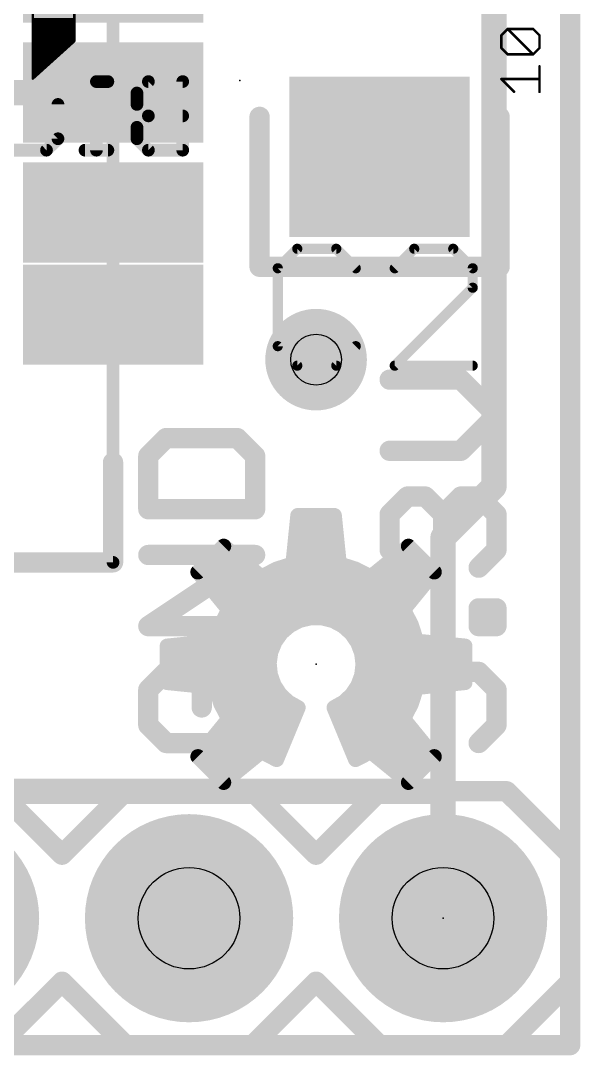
# Model space of a CAD drawing. Extents: x -28 to 79, y -23 to 28.
# Drawn here: x 19.91 to 25.5, y -0.1 to 10.25 of the extents above; entities that cross this region are included whole.
import ezdxf

# ---------------------------------------------------------------- set-up
doc = ezdxf.new("R2010")
doc.units = 0
for name, color, linetype in [('1', 12, 'CONTINUOUS'), ('16', 132, 'CONTINUOUS'), ('17', 110, 'CONTINUOUS'), ('18', 110, 'CONTINUOUS'), ('20', 53, 'CONTINUOUS'), ('21', 53, 'CONTINUOUS'), ('22', 53, 'CONTINUOUS'), ('23', 53, 'CONTINUOUS'), ('24', 53, 'CONTINUOUS'), ('25', 253, 'CONTINUOUS'), ('27', 253, 'CONTINUOUS'), ('29', 253, 'CONTINUOUS'), ('30', 253, 'CONTINUOUS'), ('31', 253, 'CONTINUOUS'), ('44', 253, 'CONTINUOUS'), ('51', 53, 'CONTINUOUS')]:
    doc.layers.add(name, color=color, linetype=linetype)

# ---------------------------------------------------------------- blocks, each defined once
blk = doc.blocks.new('RECT')
blk.add_solid([(-0.5, -0.5), (0.5, -0.5), (-0.5, 0.5), (0.5, 0.5)])
blk = doc.blocks.new('ROUNDP')
at = {"const_width": 0.5}
blk.add_lwpolyline([(0, -0.25, 1), (0, 0.25, 1), (0, -0.25)], format="xyb", dxfattribs=at)
blk = doc.blocks.new('ROUNDV')
at = {"const_width": 0.5}
blk.add_lwpolyline([(0, -0.25, 1), (0, 0.25, 1), (0, -0.25)], format="xyb", dxfattribs=at)

msp = doc.modelspace()

# ---------------------------------------------------------------- linework, layer by layer
at = {"layer": '1'}
for points, const_width in [([(25.4, 0), (25.4, 22.86)], 0.2032), ([(24.638, 5.588), (24.638, 10.795)], 0.254), ([(20.83, 9.53), (8.89, 9.525)], 0.254), ([(24.13, 5.08), (24.638, 5.588)], 0.254), ([(24.13, 2.54), (24.13, 5.08)], 0.254), ([(17.78, 2.54), (24.13, 2.54)], 0.254), ([(24.13, 2.54), (24.13, 1.27)], 0.254), ([(0, 0), (25.4, 0)], 0.2032)]:
    msp.add_lwpolyline(points, dxfattribs=dict(at, const_width=const_width))
for points, const_width in [([(20.83, 9.4665, 1), (20.83, 9.5935)], 0.127), ([(24.6829, 5.5431, 1), (24.5931, 5.6329)], 0.127), ([(24.5745, 5.588, 1), (24.7015, 5.588)], 0.127), ([(24.1935, 5.08, 1), (24.0665, 5.08)], 0.127), ([(24.0851, 5.1249, 1), (24.1749, 5.0351)], 0.127), ([(24.1935, 2.54, 1), (24.0665, 2.54)], 0.127), ([(24.0665, 2.54, 1), (24.1935, 2.54)], 0.127), ([(24.13, 2.4765, 1), (24.13, 2.6035)], 0.127), ([(24.0665, 1.27, 1), (24.1935, 1.27)], 0.127), ([(25.3492, 0, 1), (25.4508, 0)], 0.1016), ([(25.4, -0.0508, 1), (25.4, 0.0508)], 0.1016)]:
    msp.add_lwpolyline(points, format="xyb", dxfattribs=dict(at, const_width=const_width))
at = {"layer": '16', "const_width": 0.2032}
for points in [[(25.4, 0), (25.4, 22.86)], [(0, 0), (25.4, 0)]]:
    msp.add_lwpolyline(points, dxfattribs=at)
at = {"layer": '16', "const_width": 0.1016}
for points in [[(25.3492, 0, 1), (25.4508, 0)], [(25.4, -0.0508, 1), (25.4, 0.0508)]]:
    msp.add_lwpolyline(points, format="xyb", dxfattribs=at)
at = {"layer": '20', "const_width": 0.2032}
for points in [[(25.4, 0), (25.4, 22.86)], [(0, 0), (25.4, 0)]]:
    msp.add_lwpolyline(points, dxfattribs=at)
at = {"layer": '20', "const_width": 0.1016}
for points in [[(25.3492, 0, 1), (25.4508, 0)], [(25.4, -0.0508, 1), (25.4, 0.0508)]]:
    msp.add_lwpolyline(points, format="xyb", dxfattribs=at)
at = {"layer": '21', "const_width": 0.2032}
for points in [[(22.295, 7.787), (22.295, 9.287)], [(24.695, 9.287), (24.695, 7.787)], [(24.695, 7.787), (22.295, 7.787)], [(24.3075, 6.6579), (23.5957, 6.6579)], [(24.6634, 6.302), (24.3075, 6.6579)], [(24.3075, 5.9461), (24.6634, 6.302)], [(21.3606, 6.0732), (21.1827, 5.8952)], [(22.0724, 6.0732), (21.3606, 6.0732)], [(22.2504, 5.8952), (22.0724, 6.0732)], [(23.5957, 5.9461), (24.3075, 5.9461)], [(20.83, 4.83), (20.83, 5.83)], [(21.1827, 5.8952), (21.1827, 5.3614)], [(22.2504, 5.3614), (22.2504, 5.8952)], [(23.5957, 5.3106), (23.7736, 5.4885)], [(23.7736, 5.4885), (23.9516, 5.4885)], [(23.9516, 5.4885), (24.1295, 5.3106)], [(24.1295, 5.3106), (24.3075, 5.4885)], [(24.3075, 5.4885), (24.4855, 5.4885)], [(24.4855, 5.4885), (24.6634, 5.3106)], [(21.1827, 5.3614), (22.2504, 5.3614)], [(23.5957, 4.9546), (23.5957, 5.3106)], [(24.1295, 5.3106), (24.1295, 5.1326)], [(24.6634, 5.3106), (24.6634, 4.9546)], [(21.1827, 4.192), (22.2504, 4.9038)], [(22.2504, 4.9038), (21.1827, 4.9038)], [(23.7736, 4.7767), (23.5957, 4.9546)], [(24.6634, 4.9546), (24.4855, 4.7767)], [(20.83, 4.83), (19.83, 4.83)], [(24.4855, 4.192), (24.4855, 4.3699)], [(24.4855, 4.3699), (24.6634, 4.3699)], [(24.6634, 4.3699), (24.6634, 4.192)], [(22.2504, 4.192), (21.1827, 4.192)], [(24.6634, 4.192), (24.4855, 4.192)], [(21.3606, 3.7344), (21.1827, 3.5565)], [(22.0724, 3.7344), (21.7165, 3.7344)], [(21.7165, 3.7344), (21.7165, 3.3785)], [(22.2504, 3.5565), (22.0724, 3.7344)], [(23.5957, 3.5565), (23.7736, 3.7344)], [(23.7736, 3.7344), (23.9516, 3.7344)], [(23.9516, 3.7344), (24.1295, 3.5565)], [(24.1295, 3.5565), (24.3075, 3.7344)], [(24.3075, 3.7344), (24.4855, 3.7344)], [(24.4855, 3.7344), (24.6634, 3.5565)], [(21.1827, 3.5565), (21.1827, 3.2006)], [(22.2504, 3.2006), (22.2504, 3.5565)], [(23.5957, 3.2006), (23.5957, 3.5565)], [(24.1295, 3.5565), (24.1295, 3.3785)], [(24.6634, 3.5565), (24.6634, 3.2006)], [(21.1827, 3.2006), (21.3606, 3.0226)], [(22.0724, 3.0226), (22.2504, 3.2006)], [(23.7736, 3.0226), (23.5957, 3.2006)], [(24.6634, 3.2006), (24.4855, 3.0226)], [(21.3606, 3.0226), (22.0724, 3.0226)], [(19.685, 2.54), (20.32, 1.905)], [(20.32, 1.905), (20.955, 2.54)], [(20.955, 2.54), (22.225, 2.54)], [(22.225, 2.54), (22.86, 1.905)], [(22.86, 1.905), (23.495, 2.54)], [(23.495, 2.54), (24.765, 2.54)], [(25.4, 1.905), (24.765, 2.54)], [(25.4, 0.635), (25.4, 1.905)], [(20.32, 0.635), (19.685, 0)], [(20.955, 0), (20.32, 0.635)], [(22.86, 0.635), (22.225, 0)], [(23.495, 0), (22.86, 0.635)], [(24.765, 0), (25.4, 0.635)], [(22.225, 0), (20.955, 0)], [(24.765, 0), (23.495, 0)]]:
    msp.add_lwpolyline(points, dxfattribs=at)
at = {"layer": '21', "const_width": 0.1016}
for points in [[(22.3458, 9.287, 1), (22.2442, 9.287)], [(24.7458, 9.287, 1), (24.6442, 9.287)], [(22.295, 7.8378, 1), (22.295, 7.7362)], [(24.695, 7.7362, 1), (24.695, 7.8378)], [(22.2442, 7.787, 1), (22.3458, 7.787)], [(24.6442, 7.787, 1), (24.7458, 7.787)], [(23.5957, 6.7087, 1), (23.5957, 6.6071)], [(24.3434, 6.6938, 1), (24.2716, 6.622)], [(24.3075, 6.6071, 1), (24.3075, 6.7087)], [(24.6993, 6.2661, 1), (24.6275, 6.3379)], [(24.6275, 6.2661, 1), (24.6993, 6.3379)], [(21.3606, 6.124, 1), (21.3606, 6.0224)], [(21.3966, 6.0373, 1), (21.3247, 6.1091)], [(22.1084, 6.1091, 1), (22.0365, 6.0373)], [(22.0724, 6.0224, 1), (22.0724, 6.124)], [(23.5957, 5.9969, 1), (23.5957, 5.8953)], [(24.2716, 5.982, 1), (24.3434, 5.9102)], [(24.3075, 5.8953, 1), (24.3075, 5.9969)], [(20.8808, 5.83, 1), (20.7792, 5.83)], [(21.2335, 5.8952, 1), (21.1319, 5.8952)], [(21.1468, 5.9312, 1), (21.2186, 5.8593)], [(22.3012, 5.8952, 1), (22.1996, 5.8952)], [(22.2145, 5.8593, 1), (22.2863, 5.9312)], [(23.7736, 5.5393, 1), (23.7736, 5.4377)], [(23.8096, 5.4526, 1), (23.7377, 5.5244)], [(23.9875, 5.5244, 1), (23.9157, 5.4526)], [(23.9516, 5.4377, 1), (23.9516, 5.5393)], [(24.3075, 5.5393, 1), (24.3075, 5.4377)], [(24.3434, 5.4526, 1), (24.2716, 5.5244)], [(24.5214, 5.5244, 1), (24.4495, 5.4526)], [(24.4855, 5.4377, 1), (24.4855, 5.5393)], [(21.1827, 5.4122, 1), (21.1827, 5.3106)], [(21.1319, 5.3614, 1), (21.2335, 5.3614)], [(22.1996, 5.3614, 1), (22.3012, 5.3614)], [(22.2504, 5.3106, 1), (22.2504, 5.4122)], [(23.6465, 5.3106, 1), (23.5449, 5.3106)], [(23.5598, 5.3465, 1), (23.6316, 5.2746)], [(24.1803, 5.3106, 1), (24.0787, 5.3106)], [(24.0936, 5.3465, 1), (24.1655, 5.2746)], [(24.0936, 5.2746, 1), (24.1655, 5.3465)], [(24.7142, 5.3106, 1), (24.6126, 5.3106)], [(24.6275, 5.2746, 1), (24.6993, 5.3465)], [(24.0787, 5.1326, 1), (24.1803, 5.1326)], [(21.1827, 4.9546, 1), (21.1827, 4.853)], [(22.2786, 4.8615, 1), (22.2222, 4.9461)], [(22.2504, 4.853, 1), (22.2504, 4.9546)], [(23.6316, 4.9906, 1), (23.5598, 4.9187)], [(23.5449, 4.9546, 1), (23.6465, 4.9546)], [(24.6126, 4.9546, 1), (24.7142, 4.9546)], [(24.6993, 4.9187, 1), (24.6275, 4.9906)], [(20.7792, 4.83, 1), (20.8808, 4.83)], [(20.83, 4.7792, 1), (20.83, 4.8808)], [(23.7377, 4.7408, 1), (23.8096, 4.8126)], [(24.4495, 4.8126, 1), (24.5214, 4.7408)], [(24.5362, 4.3699, 1), (24.4347, 4.3699)], [(24.4855, 4.4207, 1), (24.4855, 4.3191)], [(24.7142, 4.3699, 1), (24.6126, 4.3699)], [(24.6634, 4.3191, 1), (24.6634, 4.4207)], [(21.1827, 4.2428, 1), (21.1827, 4.1412)], [(21.1545, 4.2343, 1), (21.2109, 4.1497)], [(22.2504, 4.1412, 1), (22.2504, 4.2428)], [(24.4855, 4.2428, 1), (24.4855, 4.1412)], [(24.6634, 4.1412, 1), (24.6634, 4.2428)], [(24.4347, 4.192, 1), (24.5362, 4.192)], [(24.6126, 4.192, 1), (24.7142, 4.192)], [(21.3966, 3.6985, 1), (21.3247, 3.7703)], [(21.7165, 3.7852, 1), (21.7165, 3.6836)], [(21.7673, 3.7344, 1), (21.6657, 3.7344)], [(22.1084, 3.7703, 1), (22.0365, 3.6985)], [(22.0724, 3.6836, 1), (22.0724, 3.7852)], [(23.7736, 3.7852, 1), (23.7736, 3.6836)], [(23.8096, 3.6985, 1), (23.7377, 3.7703)], [(23.9875, 3.7703, 1), (23.9157, 3.6985)], [(23.9516, 3.6836, 1), (23.9516, 3.7852)], [(24.3075, 3.7852, 1), (24.3075, 3.6836)], [(24.3434, 3.6985, 1), (24.2716, 3.7703)], [(24.5214, 3.7703, 1), (24.4495, 3.6985)], [(24.4855, 3.6836, 1), (24.4855, 3.7852)], [(21.2335, 3.5565, 1), (21.1319, 3.5565)], [(21.1468, 3.5924, 1), (21.2186, 3.5205)], [(22.3012, 3.5565, 1), (22.1996, 3.5565)], [(22.2145, 3.5205, 1), (22.2863, 3.5924)], [(23.6465, 3.5565, 1), (23.5449, 3.5565)], [(23.5598, 3.5924, 1), (23.6316, 3.5205)], [(24.1803, 3.5565, 1), (24.0787, 3.5565)], [(24.0936, 3.5924, 1), (24.1655, 3.5205)], [(24.0936, 3.5205, 1), (24.1655, 3.5924)], [(24.7142, 3.5565, 1), (24.6126, 3.5565)], [(24.6275, 3.5205, 1), (24.6993, 3.5924)], [(21.6657, 3.3785, 1), (21.7673, 3.3785)], [(24.0787, 3.3785, 1), (24.1803, 3.3785)], [(21.2186, 3.2365, 1), (21.1468, 3.1646)], [(21.1319, 3.2006, 1), (21.2335, 3.2006)], [(22.1996, 3.2006, 1), (22.3012, 3.2006)], [(22.2863, 3.1646, 1), (22.2145, 3.2365)], [(23.6316, 3.2365, 1), (23.5598, 3.1646)], [(23.5449, 3.2006, 1), (23.6465, 3.2006)], [(24.6126, 3.2006, 1), (24.7142, 3.2006)], [(24.6993, 3.1646, 1), (24.6275, 3.2365)], [(21.3606, 3.0734, 1), (21.3606, 2.9718)], [(21.3247, 2.9867, 1), (21.3966, 3.0585)], [(22.0365, 3.0585, 1), (22.1084, 2.9867)], [(22.0724, 2.9718, 1), (22.0724, 3.0734)], [(23.7377, 2.9867, 1), (23.8096, 3.0585)], [(24.4495, 3.0585, 1), (24.5214, 2.9867)], [(20.955, 2.5908, 1), (20.955, 2.4892)], [(20.9909, 2.5041, 1), (20.9191, 2.5759)], [(22.2609, 2.5759, 1), (22.1891, 2.5041)], [(22.225, 2.4892, 1), (22.225, 2.5908)], [(23.495, 2.5908, 1), (23.495, 2.4892)], [(23.5309, 2.5041, 1), (23.4591, 2.5759)], [(24.8009, 2.5759, 1), (24.7291, 2.5041)], [(24.765, 2.4892, 1), (24.765, 2.5908)], [(20.2841, 1.9409, 1), (20.3559, 1.8691)], [(20.2841, 1.8691, 1), (20.3559, 1.9409)], [(22.8241, 1.9409, 1), (22.8959, 1.8691)], [(22.8241, 1.8691, 1), (22.8959, 1.9409)], [(25.4508, 1.905, 1), (25.3492, 1.905)], [(25.3641, 1.8691, 1), (25.4359, 1.9409)], [(20.3559, 0.6709, 1), (20.2841, 0.5991)], [(20.3559, 0.5991, 1), (20.2841, 0.6709)], [(22.8959, 0.6709, 1), (22.8241, 0.5991)], [(22.8959, 0.5991, 1), (22.8241, 0.6709)], [(25.4359, 0.5991, 1), (25.3641, 0.6709)], [(25.3492, 0.635, 1), (25.4508, 0.635)], [(20.955, 0.0508, 1), (20.955, -0.0508)], [(20.9191, -0.0359, 1), (20.9909, 0.0359)], [(22.1891, 0.0359, 1), (22.2609, -0.0359)], [(22.225, -0.0508, 1), (22.225, 0.0508)], [(23.495, 0.0508, 1), (23.495, -0.0508)], [(23.4591, -0.0359, 1), (23.5309, 0.0359)], [(24.7291, 0.0359, 1), (24.8009, -0.0359)], [(24.765, -0.0508, 1), (24.765, 0.0508)]]:
    msp.add_lwpolyline(points, format="xyb", dxfattribs=at)
at = {"layer": '22'}
for points, const_width in [([(20.4419, 10.0432), (20.4419, 12.1006)], 0.0254), ([(20.0279, 11.0998), (20.0279, 9.6698)], 0.0254), ([(20.0279, 10.2616), (20.4419, 10.2616)], 0.0254), ([(20.0279, 10.2362), (20.4419, 10.2362)], 0.0254), ([(20.0279, 10.2108), (20.4419, 10.2108)], 0.0254), ([(20.0279, 10.1854), (20.4419, 10.1854)], 0.0254), ([(20.0279, 10.16), (20.4419, 10.16)], 0.0254), ([(20.0279, 10.1346), (20.4419, 10.1346)], 0.0254), ([(20.0279, 10.1092), (20.4419, 10.1092)], 0.0254), ([(20.0279, 10.0838), (20.4419, 10.0838)], 0.0254), ([(20.0279, 10.0584), (20.4419, 10.0584)], 0.0254), ([(20.0279, 9.6698), (20.4419, 10.0432)], 0.0254), ([(20.0279, 10.033), (20.4306, 10.033)], 0.0254), ([(20.0279, 10.0076), (20.4024, 10.0076)], 0.0254), ([(20.0279, 9.9822), (20.3743, 9.9822)], 0.0254), ([(20.0279, 9.9568), (20.3461, 9.9568)], 0.0254), ([(20.0279, 9.9314), (20.3179, 9.9314)], 0.0254), ([(20.0279, 9.906), (20.2898, 9.906)], 0.0254), ([(20.0279, 9.8806), (20.2616, 9.8806)], 0.0254), ([(20.0279, 9.8552), (20.2335, 9.8552)], 0.0254), ([(20.0279, 9.8298), (20.2053, 9.8298)], 0.0254), ([(20.0279, 9.8044), (20.1771, 9.8044)], 0.0254), ([(20.0279, 9.779), (20.149, 9.779)], 0.0254), ([(20.0279, 9.7536), (20.1208, 9.7536)], 0.0254), ([(20.0279, 9.7282), (20.0926, 9.7282)], 0.0254), ([(20.0279, 9.7028), (20.0645, 9.7028)], 0.0254), ([(20.0279, 9.6774), (20.0363, 9.6774)], 0.0254), ([(20.7781, 9.6399), (20.6637, 9.6399)], 0.127), ([(20.6637, 9.6399), (20.6637, 8.9535)], 0.127), ([(21.1833, 9.6399), (21.0689, 9.5255)], 0.127), ([(21.5265, 9.6399), (21.1833, 9.6399)], 0.127), ([(21.5265, 8.9535), (21.5265, 9.6399)], 0.127), ([(21.0689, 9.5255), (21.0689, 9.4111)], 0.127), ([(20.2791, 9.4111), (20.2791, 9.0679)], 0.127), ([(21.0689, 9.4111), (21.1833, 9.2967)], 0.127), ([(21.1833, 9.2967), (21.0689, 9.1823)], 0.127), ([(21.5265, 9.2967), (21.1833, 9.2967)], 0.127), ([(21.0689, 9.1823), (21.0689, 9.0679)], 0.127), ([(20.2791, 9.0679), (20.1647, 8.9535)], 0.127), ([(21.0689, 9.0679), (21.1833, 8.9535)], 0.127), ([(20.1647, 8.9535), (19.8216, 8.9535)], 0.127), ([(20.7781, 8.9535), (20.5493, 8.9535)], 0.127), ([(21.1833, 8.9535), (21.5265, 8.9535)], 0.127), ([(22.628, 4.8149), (22.6772, 5.2988)], 0.15), ([(22.6722, 5.25), (23.0478, 5.25)], 0.15), ([(22.6772, 5.2988), (23.0428, 5.2988)], 0.15), ([(23.0428, 5.2988), (23.092, 4.8149)], 0.15), ([(22.657, 5.1), (23.063, 5.1)], 0.15), ([(21.678, 4.7335), (21.9365, 4.992)], 0.15), ([(21.8945, 4.95), (21.988, 4.95)], 0.15), ([(21.9365, 4.992), (22.3135, 4.6846)], 0.15), ([(22.6417, 4.95), (23.0783, 4.95)], 0.15), ([(23.4065, 4.6846), (23.7835, 4.992)], 0.15), ([(23.732, 4.95), (23.8255, 4.95)], 0.15), ([(23.7835, 4.992), (24.042, 4.7335)], 0.15), ([(21.7445, 4.8), (22.172, 4.8)], 0.15), ([(22.4653, 4.7628), (22.628, 4.8149)], 0.15), ([(22.5815, 4.8), (23.1385, 4.8)], 0.15), ([(23.092, 4.8149), (23.2547, 4.7628)], 0.15), ([(23.548, 4.8), (23.9755, 4.8)], 0.15), ([(21.9854, 4.3565), (21.678, 4.7335)], 0.15), ([(22.3135, 4.6846), (22.4653, 4.7628)], 0.15), ([(23.2547, 4.7628), (23.4065, 4.6846)], 0.15), ([(24.042, 4.7335), (23.7346, 4.3565)], 0.15), ([(21.7461, 4.65), (23.9739, 4.65)], 0.15), ([(21.8684, 4.5), (23.8516, 4.5)], 0.15), ([(21.9072, 4.2047), (21.9854, 4.3565)], 0.15), ([(21.9821, 4.35), (23.7379, 4.35)], 0.15), ([(22.809, 4.2758), (22.6998, 4.2504)], 0.15), ([(22.9212, 4.2746), (22.809, 4.2758)], 0.15), ([(23.0299, 4.2468), (22.9212, 4.2746)], 0.15), ([(23.7346, 4.3565), (23.8128, 4.2047)], 0.15), ([(21.8551, 4.042), (21.9072, 4.2047)], 0.15), ([(21.9057, 4.2), (22.6004, 4.2)], 0.15), ([(22.5997, 4.1996), (22.5145, 4.1266)], 0.15), ([(22.6998, 4.2504), (22.5997, 4.1996)], 0.15), ([(23.1289, 4.1939), (23.0299, 4.2468)], 0.15), ([(23.1174, 4.2), (23.8143, 4.2)], 0.15), ([(23.2124, 4.119), (23.1289, 4.1939)], 0.15), ([(23.8128, 4.2047), (23.8649, 4.042)], 0.15), ([(22.5145, 4.1266), (22.4491, 4.0354)], 0.15), ([(23.2758, 4.0264), (23.2124, 4.119)], 0.15), ([(21.3712, 3.9928), (21.8551, 4.042)], 0.15), ([(21.3712, 3.6272), (21.3712, 3.9928)], 0.15), ([(21.8577, 4.05), (22.4596, 4.05)], 0.15), ([(22.4491, 4.0354), (22.4073, 3.9313)], 0.15), ([(23.2597, 4.05), (23.8623, 4.05)], 0.15), ([(23.3153, 3.9214), (23.2758, 4.0264)], 0.15), ([(23.8649, 4.042), (24.3488, 3.9928)], 0.15), ([(24.3488, 3.9928), (24.3488, 3.6272)], 0.15), ([(21.3712, 3.9), (22.4029, 3.9)], 0.15), ([(22.4073, 3.9313), (22.3915, 3.8202)], 0.15), ([(23.3288, 3.81), (23.3153, 3.9214)], 0.15), ([(23.3179, 3.9), (24.3488, 3.9)], 0.15), ([(22.3915, 3.8202), (22.4025, 3.7085)], 0.15), ([(23.3159, 3.7006), (23.3288, 3.81)], 0.15), ([(21.3712, 3.75), (22.3984, 3.75)], 0.15), ([(22.4025, 3.7085), (22.4397, 3.6027)], 0.15), ([(23.2777, 3.5972), (23.3159, 3.7006)], 0.15), ([(23.3217, 3.75), (24.3488, 3.75)], 0.15), ([(21.8551, 3.578), (21.3712, 3.6272)], 0.15), ([(21.6387, 3.6), (22.4414, 3.6)], 0.15), ([(21.9072, 3.4153), (21.8551, 3.578)], 0.15), ([(22.4397, 3.6027), (22.501, 3.5087)], 0.15), ([(23.2165, 3.5055), (23.2777, 3.5972)], 0.15), ([(23.2788, 3.6), (24.0813, 3.6)], 0.15), ([(23.8649, 3.578), (23.8128, 3.4153)], 0.15), ([(24.3488, 3.6272), (23.8649, 3.578)], 0.15), ([(21.8961, 3.45), (22.5636, 3.45)], 0.15), ([(22.501, 3.5087), (22.5828, 3.432)], 0.15), ([(23.1356, 3.4307), (23.2165, 3.5055)], 0.15), ([(23.1564, 3.45), (23.8239, 3.45)], 0.15), ([(21.9854, 3.2635), (21.9072, 3.4153)], 0.15), ([(22.6806, 3.3769), (22.4653, 2.8572)], 0.15), ([(22.5828, 3.432), (22.6806, 3.3769)], 0.15), ([(23.0394, 3.3769), (23.1356, 3.4307)], 0.15), ([(23.2547, 2.8572), (23.0394, 3.3769)], 0.15), ([(23.8128, 3.4153), (23.7346, 3.2635)], 0.15), ([(21.678, 2.8865), (21.9854, 3.2635)], 0.15), ([(21.9666, 3.3), (22.6487, 3.3)], 0.15), ([(23.0713, 3.3), (23.7534, 3.3)], 0.15), ([(23.7346, 3.2635), (24.042, 2.8865)], 0.15), ([(21.8929, 3.15), (22.5866, 3.15)], 0.15), ([(23.1334, 3.15), (23.8271, 3.15)], 0.15), ([(21.7705, 3), (22.5245, 3)], 0.15), ([(22.3135, 2.9354), (21.9365, 2.628)], 0.15), ([(22.4653, 2.8572), (22.3135, 2.9354)], 0.15), ([(23.1955, 3), (23.9495, 3)], 0.15), ([(23.4065, 2.9354), (23.2547, 2.8572)], 0.15), ([(23.7835, 2.628), (23.4065, 2.9354)], 0.15), ([(21.9365, 2.628), (21.678, 2.8865)], 0.15), ([(21.7145, 2.85), (22.2088, 2.85)], 0.15), ([(23.5112, 2.85), (24.0055, 2.85)], 0.15), ([(24.042, 2.8865), (23.7835, 2.628)], 0.15), ([(21.8645, 2.7), (22.0248, 2.7)], 0.15), ([(23.6952, 2.7), (23.8555, 2.7)], 0.15)]:
    msp.add_lwpolyline(points, dxfattribs=dict(at, const_width=const_width))
for points, const_width in [([(20.0279, 10.2425, 1), (20.0279, 10.2299)], 0.0127), ([(20.4419, 10.2299, 1), (20.4419, 10.2425)], 0.0127), ([(20.0279, 10.2172, 1), (20.0279, 10.2045)], 0.0127), ([(20.0279, 10.1918, 1), (20.0279, 10.1791)], 0.0127), ([(20.0279, 10.1663, 1), (20.0279, 10.1537)], 0.0127), ([(20.0279, 10.141, 1), (20.0279, 10.1283)], 0.0127), ([(20.4419, 10.2045, 1), (20.4419, 10.2172)], 0.0127), ([(20.4419, 10.1791, 1), (20.4419, 10.1918)], 0.0127), ([(20.4419, 10.1537, 1), (20.4419, 10.1663)], 0.0127), ([(20.4419, 10.1283, 1), (20.4419, 10.141)], 0.0127), ([(20.0279, 10.1156, 1), (20.0279, 10.1029)], 0.0127), ([(20.0279, 10.0901, 1), (20.0279, 10.0775)], 0.0127), ([(20.0279, 10.0648, 1), (20.0279, 10.0521)], 0.0127), ([(20.0279, 10.0394, 1), (20.0279, 10.0267)], 0.0127), ([(20.4306, 10.0267, 1), (20.4306, 10.0394)], 0.0127), ([(20.4355, 10.0432, 1), (20.4483, 10.0432)], 0.0127), ([(20.4462, 10.0385, 1), (20.4376, 10.0479)], 0.0127), ([(20.4419, 10.1029, 1), (20.4419, 10.1156)], 0.0127), ([(20.4419, 10.0775, 1), (20.4419, 10.0901)], 0.0127), ([(20.4419, 10.0521, 1), (20.4419, 10.0648)], 0.0127), ([(20.0279, 10.0139, 1), (20.0279, 10.0013)], 0.0127), ([(20.0279, 9.9886, 1), (20.0279, 9.9759)], 0.0127), ([(20.0279, 9.9632, 1), (20.0279, 9.9505)], 0.0127), ([(20.0279, 9.9377, 1), (20.0279, 9.9251)], 0.0127), ([(20.3179, 9.9251, 1), (20.3179, 9.9377)], 0.0127), ([(20.3461, 9.9505, 1), (20.3461, 9.9632)], 0.0127), ([(20.3743, 9.9759, 1), (20.3743, 9.9886)], 0.0127), ([(20.4024, 10.0013, 1), (20.4024, 10.0139)], 0.0127), ([(20.0279, 9.9123, 1), (20.0279, 9.8997)], 0.0127), ([(20.0279, 9.887, 1), (20.0279, 9.8743)], 0.0127), ([(20.0279, 9.8615, 1), (20.0279, 9.8489)], 0.0127), ([(20.0279, 9.8361, 1), (20.0279, 9.8235)], 0.0127), ([(20.2053, 9.8235, 1), (20.2053, 9.8361)], 0.0127), ([(20.2335, 9.8489, 1), (20.2335, 9.8615)], 0.0127), ([(20.2616, 9.8743, 1), (20.2616, 9.887)], 0.0127), ([(20.2898, 9.8997, 1), (20.2898, 9.9123)], 0.0127), ([(20.0279, 9.8108, 1), (20.0279, 9.7981)], 0.0127), ([(20.0279, 9.7853, 1), (20.0279, 9.7727)], 0.0127), ([(20.0279, 9.7599, 1), (20.0279, 9.7473)], 0.0127), ([(20.0279, 9.7346, 1), (20.0279, 9.7219)], 0.0127), ([(20.0926, 9.7219, 1), (20.0926, 9.7346)], 0.0127), ([(20.1208, 9.7473, 1), (20.1208, 9.7599)], 0.0127), ([(20.149, 9.7727, 1), (20.149, 9.7853)], 0.0127), ([(20.1771, 9.7981, 1), (20.1771, 9.8108)], 0.0127), ([(20.0279, 9.7091, 1), (20.0279, 9.6965)], 0.0127), ([(20.0279, 9.6837, 1), (20.0279, 9.6711)], 0.0127), ([(20.0236, 9.6745, 1), (20.0322, 9.6651)], 0.0127), ([(20.0216, 9.6698, 1), (20.0343, 9.6698)], 0.0127), ([(20.0363, 9.6711, 1), (20.0363, 9.6837)], 0.0127), ([(20.0645, 9.6965, 1), (20.0645, 9.7091)], 0.0127), ([(20.6954, 9.6399, 1), (20.6319, 9.6399)], 0.0635), ([(20.6637, 9.6716, 1), (20.6637, 9.6081)], 0.0635), ([(20.7781, 9.6081, 1), (20.7781, 9.6716)], 0.0635), ([(21.1833, 9.6716, 1), (21.1833, 9.6081)], 0.0635), ([(21.2058, 9.6174, 1), (21.1609, 9.6623)], 0.0635), ([(21.5583, 9.6399, 1), (21.4948, 9.6399)], 0.0635), ([(21.5265, 9.6081, 1), (21.5265, 9.6716)], 0.0635), ([(21.1007, 9.5255, 1), (21.0372, 9.5255)], 0.0635), ([(21.0465, 9.5479, 1), (21.0914, 9.503)], 0.0635), ([(20.3109, 9.4111, 1), (20.2474, 9.4111)], 0.0635), ([(21.0372, 9.4111, 1), (21.1007, 9.4111)], 0.0635), ([(21.0914, 9.4335, 1), (21.0465, 9.3886)], 0.0635), ([(21.1833, 9.3284, 1), (21.1833, 9.2649)], 0.0635), ([(21.2058, 9.2742, 1), (21.1609, 9.3191)], 0.0635), ([(21.1609, 9.2742, 1), (21.2058, 9.3191)], 0.0635), ([(21.5265, 9.2649, 1), (21.5265, 9.3284)], 0.0635), ([(21.1007, 9.1823, 1), (21.0372, 9.1823)], 0.0635), ([(21.0465, 9.2047, 1), (21.0914, 9.1598)], 0.0635), ([(20.3016, 9.0454, 1), (20.2567, 9.0903)], 0.0635), ([(21.0914, 9.0903, 1), (21.0465, 9.0454)], 0.0635), ([(20.1423, 8.976, 1), (20.1872, 8.931)], 0.0635), ([(20.1647, 8.9217, 1), (20.1647, 8.9853)], 0.0635), ([(20.2474, 9.0679, 1), (20.3109, 9.0679)], 0.0635), ([(20.5493, 8.9853, 1), (20.5493, 8.9217)], 0.0635), ([(20.7781, 8.9217, 1), (20.7781, 8.9853)], 0.0635), ([(21.0372, 9.0679, 1), (21.1007, 9.0679)], 0.0635), ([(21.1833, 8.9853, 1), (21.1833, 8.9217)], 0.0635), ([(21.1609, 8.931, 1), (21.2058, 8.976)], 0.0635), ([(21.5265, 8.9217, 1), (21.5265, 8.9853)], 0.0635), ([(20.6319, 8.9535, 1), (20.6954, 8.9535)], 0.0635), ([(21.4948, 8.9535, 1), (21.5583, 8.9535)], 0.0635), ([(22.6722, 5.2875, 1), (22.6722, 5.2125)], 0.075), ([(22.6772, 5.3363, 1), (22.6772, 5.2613)], 0.075), ([(22.7145, 5.295, 1), (22.6399, 5.3026)], 0.075), ([(23.0801, 5.3026, 1), (23.0055, 5.295)], 0.075), ([(23.0428, 5.2613, 1), (23.0428, 5.3363)], 0.075), ([(23.0478, 5.2125, 1), (23.0478, 5.2875)], 0.075), ([(22.657, 5.1375, 1), (22.657, 5.0625)], 0.075), ([(23.063, 5.0625, 1), (23.063, 5.1375)], 0.075), ([(21.8945, 4.9875, 1), (21.8945, 4.9125)], 0.075), ([(21.9602, 5.0211, 1), (21.9128, 4.9629)], 0.075), ([(21.963, 4.9655, 1), (21.91, 5.0185)], 0.075), ([(21.988, 4.9125, 1), (21.988, 4.9875)], 0.075), ([(22.6417, 4.9875, 1), (22.6417, 4.9125)], 0.075), ([(23.0783, 4.9125, 1), (23.0783, 4.9875)], 0.075), ([(23.732, 4.9875, 1), (23.732, 4.9125)], 0.075), ([(23.81, 5.0185, 1), (23.757, 4.9655)], 0.075), ([(23.8072, 4.9629, 1), (23.7598, 5.0211)], 0.075), ([(23.8255, 4.9125, 1), (23.8255, 4.9875)], 0.075), ([(21.7445, 4.8375, 1), (21.7445, 4.7625)], 0.075), ([(22.172, 4.7625, 1), (22.172, 4.8375)], 0.075), ([(22.5815, 4.8375, 1), (22.5815, 4.7625)], 0.075), ([(22.6394, 4.7792, 1), (22.6166, 4.8506)], 0.075), ([(23.1034, 4.8506, 1), (23.0806, 4.7792)], 0.075), ([(23.1385, 4.7625, 1), (23.1385, 4.8375)], 0.075), ([(23.548, 4.8375, 1), (23.548, 4.7625)], 0.075), ([(23.9755, 4.7625, 1), (23.9755, 4.8375)], 0.075), ([(21.7071, 4.7572, 1), (21.6489, 4.7098)], 0.075), ([(21.6515, 4.76, 1), (21.7045, 4.707)], 0.075), ([(22.4539, 4.7985, 1), (22.4768, 4.7271)], 0.075), ([(22.4825, 4.7295, 1), (22.4482, 4.7962)], 0.075), ([(22.5907, 4.8187, 1), (22.6653, 4.8111)], 0.075), ([(23.0547, 4.8111, 1), (23.1293, 4.8187)], 0.075), ([(23.2718, 4.7962, 1), (23.2375, 4.7295)], 0.075), ([(23.2432, 4.7271, 1), (23.2661, 4.7985)], 0.075), ([(24.0711, 4.7098, 1), (24.0129, 4.7572)], 0.075), ([(24.0155, 4.707, 1), (24.0685, 4.76)], 0.075), ([(21.7461, 4.6875, 1), (21.7461, 4.6125)], 0.075), ([(22.2963, 4.7179, 1), (22.3307, 4.6513)], 0.075), ([(22.2898, 4.6555, 1), (22.3372, 4.7137)], 0.075), ([(23.3828, 4.7137, 1), (23.4302, 4.6555)], 0.075), ([(23.3893, 4.6513, 1), (23.4237, 4.7179)], 0.075), ([(23.9739, 4.6125, 1), (23.9739, 4.6875)], 0.075), ([(21.8684, 4.5375, 1), (21.8684, 4.4625)], 0.075), ([(23.8516, 4.4625, 1), (23.8516, 4.5375)], 0.075), ([(21.9821, 4.3875, 1), (21.9821, 4.3125)], 0.075), ([(22.0187, 4.3393, 1), (21.9521, 4.3737)], 0.075), ([(21.9563, 4.3328, 1), (22.0145, 4.3802)], 0.075), ([(22.8094, 4.3133, 1), (22.8086, 4.2383)], 0.075), ([(22.8175, 4.2393, 1), (22.8005, 4.3124)], 0.075), ([(22.9305, 4.3109, 1), (22.9119, 4.2383)], 0.075), ([(22.9208, 4.2371, 1), (22.9216, 4.3121)], 0.075), ([(23.7679, 4.3737, 1), (23.7013, 4.3393)], 0.075), ([(23.7055, 4.3802, 1), (23.7637, 4.3328)], 0.075), ([(23.7379, 4.3125, 1), (23.7379, 4.3875)], 0.075), ([(21.9057, 4.2375, 1), (21.9057, 4.1625)], 0.075), ([(21.8738, 4.2218, 1), (21.9405, 4.1875)], 0.075), ([(21.9429, 4.1932, 1), (21.8715, 4.2161)], 0.075), ([(22.5827, 4.2331, 1), (22.6166, 4.1662)], 0.075), ([(22.6241, 4.1712, 1), (22.5753, 4.2281)], 0.075), ([(22.6004, 4.1625, 1), (22.6004, 4.2375)], 0.075), ([(22.6912, 4.2869, 1), (22.7083, 4.2138)], 0.075), ([(22.7167, 4.2169, 1), (22.6828, 4.2838)], 0.075), ([(23.0476, 4.2798, 1), (23.0122, 4.2137)], 0.075), ([(23.0206, 4.2104, 1), (23.0392, 4.2831)], 0.075), ([(23.1174, 4.2375, 1), (23.1174, 4.1625)], 0.075), ([(23.1539, 4.2218, 1), (23.1039, 4.166)], 0.075), ([(23.1112, 4.1608, 1), (23.1466, 4.227)], 0.075), ([(23.8485, 4.2161, 1), (23.7771, 4.1932)], 0.075), ([(23.7795, 4.1875, 1), (23.8462, 4.2218)], 0.075), ([(23.8143, 4.1625, 1), (23.8143, 4.2375)], 0.075), ([(22.4901, 4.155, 1), (22.5389, 4.0981)], 0.075), ([(22.545, 4.1047, 1), (22.484, 4.1484)], 0.075), ([(23.2434, 4.1402, 1), (23.1815, 4.0978)], 0.075), ([(23.1874, 4.0911, 1), (23.2375, 4.1469)], 0.075), ([(21.4087, 3.9928, 1), (21.3337, 3.9928)], 0.075), ([(21.3674, 4.0301, 1), (21.375, 3.9555)], 0.075), ([(21.8194, 4.0534, 1), (21.8908, 4.0306)], 0.075), ([(21.8577, 4.0875, 1), (21.8577, 4.0125)], 0.075), ([(21.8589, 4.0047, 1), (21.8513, 4.0793)], 0.075), ([(22.4187, 4.0572, 1), (22.4796, 4.0135)], 0.075), ([(22.4839, 4.0214, 1), (22.4144, 4.0494)], 0.075), ([(22.4596, 4.0125, 1), (22.4596, 4.0875)], 0.075), ([(23.2597, 4.0875, 1), (23.2597, 4.0125)], 0.075), ([(23.3109, 4.0396, 1), (23.2407, 4.0132)], 0.075), ([(23.2449, 4.0052, 1), (23.3068, 4.0476)], 0.075), ([(23.8687, 4.0793, 1), (23.8611, 4.0047)], 0.075), ([(23.8292, 4.0306, 1), (23.9006, 4.0534)], 0.075), ([(23.8623, 4.0125, 1), (23.8623, 4.0875)], 0.075), ([(24.3863, 3.9928, 1), (24.3113, 3.9928)], 0.075), ([(24.345, 3.9555, 1), (24.3526, 4.0301)], 0.075), ([(21.3712, 3.9375, 1), (21.3712, 3.8625)], 0.075), ([(22.3725, 3.9452, 1), (22.4421, 3.9173)], 0.075), ([(22.4445, 3.926, 1), (22.3702, 3.9366)], 0.075), ([(22.4029, 3.8625, 1), (22.4029, 3.9375)], 0.075), ([(23.3526, 3.9259, 1), (23.2781, 3.9169)], 0.075), ([(23.2803, 3.9082, 1), (23.3504, 3.9346)], 0.075), ([(23.3179, 3.9375, 1), (23.3179, 3.8625)], 0.075), ([(24.3488, 3.8625, 1), (24.3488, 3.9375)], 0.075), ([(22.4288, 3.8238, 1), (22.3541, 3.8165)], 0.075), ([(22.3543, 3.8255, 1), (22.4286, 3.8149)], 0.075), ([(23.366, 3.8056, 1), (23.2916, 3.8144)], 0.075), ([(23.2916, 3.8055, 1), (23.366, 3.8145)], 0.075), ([(21.3712, 3.7875, 1), (21.3712, 3.7125)], 0.075), ([(22.4378, 3.721, 1), (22.3671, 3.6961)], 0.075), ([(22.3651, 3.7048, 1), (22.4398, 3.7122)], 0.075), ([(22.3984, 3.7125, 1), (22.3984, 3.7875)], 0.075), ([(23.2786, 3.705, 1), (23.3531, 3.6962)], 0.075), ([(23.351, 3.6876, 1), (23.2807, 3.7135)], 0.075), ([(23.3217, 3.7875, 1), (23.3217, 3.7125)], 0.075), ([(24.3488, 3.7125, 1), (24.3488, 3.7875)], 0.075), ([(21.375, 3.6645, 1), (21.3674, 3.5899)], 0.075), ([(21.3337, 3.6272, 1), (21.4087, 3.6272)], 0.075), ([(21.6387, 3.6375, 1), (21.6387, 3.5625)], 0.075), ([(21.8908, 3.5894, 1), (21.8194, 3.5666)], 0.075), ([(21.8513, 3.5407, 1), (21.8589, 3.6153)], 0.075), ([(22.4711, 3.6231, 1), (22.4082, 3.5822)], 0.075), ([(22.4043, 3.5902, 1), (22.475, 3.6151)], 0.075), ([(22.4414, 3.5625, 1), (22.4414, 3.6375)], 0.075), ([(23.2425, 3.6101, 1), (23.3129, 3.5842)], 0.075), ([(23.2788, 3.6375, 1), (23.2788, 3.5625)], 0.075), ([(23.3089, 3.5763, 1), (23.2465, 3.618)], 0.075), ([(23.8611, 3.6153, 1), (23.8687, 3.5407)], 0.075), ([(23.9006, 3.5666, 1), (23.8292, 3.5894)], 0.075), ([(24.0813, 3.5625, 1), (24.0813, 3.6375)], 0.075), ([(24.3113, 3.6272, 1), (24.3863, 3.6272)], 0.075), ([(24.3526, 3.5899, 1), (24.345, 3.6645)], 0.075), ([(21.8961, 3.4875, 1), (21.8961, 3.4125)], 0.075), ([(22.5266, 3.536, 1), (22.4753, 3.4813)], 0.075), ([(22.4695, 3.4882, 1), (22.5324, 3.5292)], 0.075), ([(22.5636, 3.4125, 1), (22.5636, 3.4875)], 0.075), ([(23.1564, 3.4875, 1), (23.1564, 3.4125)], 0.075), ([(23.1853, 3.5264, 1), (23.2477, 3.4847)], 0.075), ([(23.2419, 3.478, 1), (23.191, 3.5331)], 0.075), ([(23.8239, 3.4125, 1), (23.8239, 3.4875)], 0.075), ([(21.9405, 3.4325, 1), (21.8738, 3.3982)], 0.075), ([(21.8715, 3.4039, 1), (21.9429, 3.4268)], 0.075), ([(22.6012, 3.4646, 1), (22.5644, 3.3993)], 0.075), ([(22.5572, 3.4046, 1), (22.6085, 3.4593)], 0.075), ([(22.7152, 3.3625, 1), (22.646, 3.3913)], 0.075), ([(22.6622, 3.3442, 1), (22.699, 3.4096)], 0.075), ([(23.074, 3.3913, 1), (23.0048, 3.3625)], 0.075), ([(23.0211, 3.4096, 1), (23.0577, 3.3442)], 0.075), ([(23.1101, 3.4583, 1), (23.161, 3.4032)], 0.075), ([(23.1539, 3.398, 1), (23.1172, 3.4635)], 0.075), ([(23.7771, 3.4268, 1), (23.8485, 3.4039)], 0.075), ([(23.8462, 3.3982, 1), (23.7795, 3.4325)], 0.075), ([(21.9666, 3.3375, 1), (21.9666, 3.2625)], 0.075), ([(21.9521, 3.2463, 1), (22.0187, 3.2807)], 0.075), ([(22.0145, 3.2398, 1), (21.9563, 3.2872)], 0.075), ([(22.6487, 3.2625, 1), (22.6487, 3.3375)], 0.075), ([(23.0713, 3.3375, 1), (23.0713, 3.2625)], 0.075), ([(23.7637, 3.2872, 1), (23.7055, 3.2398)], 0.075), ([(23.7013, 3.2807, 1), (23.7679, 3.2463)], 0.075), ([(23.7534, 3.2625, 1), (23.7534, 3.3375)], 0.075), ([(21.8929, 3.1875, 1), (21.8929, 3.1125)], 0.075), ([(22.5866, 3.1125, 1), (22.5866, 3.1875)], 0.075), ([(23.1334, 3.1875, 1), (23.1334, 3.1125)], 0.075), ([(23.8271, 3.1125, 1), (23.8271, 3.1875)], 0.075), ([(21.7705, 3.0375, 1), (21.7705, 2.9625)], 0.075), ([(22.3307, 2.9687, 1), (22.2963, 2.9021)], 0.075), ([(22.3372, 2.9063, 1), (22.2898, 2.9645)], 0.075), ([(22.5245, 2.9625, 1), (22.5245, 3.0375)], 0.075), ([(23.1955, 3.0375, 1), (23.1955, 2.9625)], 0.075), ([(23.4302, 2.9645, 1), (23.3828, 2.9063)], 0.075), ([(23.4237, 2.9021, 1), (23.3893, 2.9687)], 0.075), ([(23.9495, 2.9625, 1), (23.9495, 3.0375)], 0.075), ([(21.7045, 2.913, 1), (21.6515, 2.86)], 0.075), ([(21.6489, 2.9102, 1), (21.7071, 2.8628)], 0.075), ([(21.7145, 2.8875, 1), (21.7145, 2.8125)], 0.075), ([(22.2088, 2.8125, 1), (22.2088, 2.8875)], 0.075), ([(22.4307, 2.8716, 1), (22.4999, 2.8428)], 0.075), ([(22.4481, 2.8239, 1), (22.4825, 2.8905)], 0.075), ([(23.2375, 2.8905, 1), (23.2719, 2.8239)], 0.075), ([(23.2201, 2.8428, 1), (23.2893, 2.8716)], 0.075), ([(23.5112, 2.8875, 1), (23.5112, 2.8125)], 0.075), ([(24.0055, 2.8125, 1), (24.0055, 2.8875)], 0.075), ([(24.0129, 2.8628, 1), (24.0711, 2.9102)], 0.075), ([(24.0685, 2.86, 1), (24.0155, 2.913)], 0.075), ([(21.8645, 2.7375, 1), (21.8645, 2.6625)], 0.075), ([(21.9128, 2.6571, 1), (21.9602, 2.5989)], 0.075), ([(21.91, 2.6015, 1), (21.963, 2.6545)], 0.075), ([(22.0248, 2.6625, 1), (22.0248, 2.7375)], 0.075), ([(23.6952, 2.7375, 1), (23.6952, 2.6625)], 0.075), ([(23.757, 2.6545, 1), (23.81, 2.6015)], 0.075), ([(23.7598, 2.5989, 1), (23.8072, 2.6571)], 0.075), ([(23.8555, 2.6625, 1), (23.8555, 2.7375)], 0.075)]:
    msp.add_lwpolyline(points, format="xyb", dxfattribs=dict(at, const_width=const_width))
at = {"layer": '23'}
msp.add_point((24.13, 1.27), dxfattribs=at)
at = {"layer": '24'}
for p in [(22.098, 9.652), (22.86, 3.81)]:
    msp.add_point(p, dxfattribs=at)
at = {"layer": '25', "const_width": 0.1016}
for points in [[(22.6719, 7.9672), (22.477, 7.7723)], [(23.0617, 7.9672), (22.6719, 7.9672)], [(23.2566, 7.7723), (23.0617, 7.9672)], [(23.8413, 7.9672), (23.6464, 7.7723)], [(24.2311, 7.9672), (23.8413, 7.9672)], [(24.426, 7.7723), (24.2311, 7.9672)], [(22.477, 7.7723), (22.477, 6.9927)], [(24.426, 7.5774), (24.426, 7.7723)], [(23.6464, 6.7978), (24.426, 7.5774)], [(22.477, 6.9927), (22.6719, 6.7978)], [(23.0617, 6.7978), (23.2566, 6.9927)], [(22.6719, 6.7978), (23.0617, 6.7978)], [(24.426, 6.7978), (23.6464, 6.7978)]]:
    msp.add_lwpolyline(points, dxfattribs=at)
at = {"layer": '25', "const_width": 0.0508}
for points in [[(22.6719, 7.9926, 1), (22.6719, 7.9418)], [(22.6899, 7.9492, 1), (22.6539, 7.9852)], [(23.0797, 7.9852, 1), (23.0437, 7.9492)], [(23.0617, 7.9418, 1), (23.0617, 7.9926)], [(23.8413, 7.9926, 1), (23.8413, 7.9418)], [(23.8593, 7.9492, 1), (23.8233, 7.9852)], [(24.2491, 7.9852, 1), (24.2131, 7.9492)], [(24.2311, 7.9418, 1), (24.2311, 7.9926)], [(22.459, 7.7903, 1), (22.495, 7.7543)], [(22.5024, 7.7723, 1), (22.4516, 7.7723)], [(23.2386, 7.7543, 1), (23.2746, 7.7903)], [(23.6284, 7.7903, 1), (23.6644, 7.7543)], [(24.4514, 7.7723, 1), (24.4006, 7.7723)], [(24.408, 7.7543, 1), (24.444, 7.7903)], [(24.4006, 7.5774, 1), (24.4514, 7.5774)], [(24.444, 7.5594, 1), (24.408, 7.5954)], [(22.495, 7.0107, 1), (22.459, 6.9747)], [(23.2746, 6.9747, 1), (23.2386, 7.0107)], [(22.4516, 6.9927, 1), (22.5024, 6.9927)], [(22.6719, 6.8232, 1), (22.6719, 6.7724)], [(22.6539, 6.7798, 1), (22.6899, 6.8158)], [(23.0437, 6.8158, 1), (23.0797, 6.7798)], [(23.0617, 6.7724, 1), (23.0617, 6.8232)], [(23.6284, 6.8158, 1), (23.6644, 6.7798)], [(23.6464, 6.8232, 1), (23.6464, 6.7724)], [(24.426, 6.7724, 1), (24.426, 6.8232)]]:
    msp.add_lwpolyline(points, format="xyb", dxfattribs=at)
at = {"layer": '27', "const_width": 0.0254}
for points in [[(24.7124, 10.1027), (24.7759, 10.1663)], [(24.7759, 10.1663), (25.0301, 10.1663)], [(25.0301, 9.9121), (24.7759, 10.1663)], [(25.0301, 10.1663), (25.0937, 10.1027)], [(24.7124, 9.9756), (24.7124, 10.1027)], [(25.0937, 10.1027), (25.0937, 9.9756)], [(24.7759, 9.9121), (24.7124, 9.9756)], [(25.0937, 9.9756), (25.0301, 9.9121)], [(25.0301, 9.9121), (24.7759, 9.9121)], [(25.0937, 9.5379), (25.0937, 9.7921)], [(24.8395, 9.5379), (24.7124, 9.665)], [(24.7124, 9.665), (25.0937, 9.665)]]:
    msp.add_lwpolyline(points, dxfattribs=at)
at = {"layer": '27', "const_width": 0.0127}
for points in [[(24.7804, 10.1708, 1), (24.7714, 10.1618)], [(24.7759, 10.1726, 1), (24.7759, 10.1599)], [(24.7804, 10.1618, 1), (24.7714, 10.1708)], [(25.0346, 10.1708, 1), (25.0257, 10.1618)], [(25.0301, 10.1599, 1), (25.0301, 10.1726)], [(24.7187, 10.1027, 1), (24.706, 10.1027)], [(24.7079, 10.1072, 1), (24.7169, 10.0982)], [(25.1001, 10.1027, 1), (25.0874, 10.1027)], [(25.0892, 10.0982, 1), (25.0982, 10.1072)], [(24.7169, 9.9801, 1), (24.7079, 9.9711)], [(24.706, 9.9756, 1), (24.7187, 9.9756)], [(25.0874, 9.9756, 1), (25.1001, 9.9756)], [(25.0982, 9.9711, 1), (25.0892, 9.9801)], [(24.7759, 9.9184, 1), (24.7759, 9.9057)], [(24.7714, 9.9076, 1), (24.7804, 9.9166)], [(25.0257, 9.9166, 1), (25.0346, 9.9076)], [(25.0257, 9.9076, 1), (25.0346, 9.9166)], [(25.0301, 9.9057, 1), (25.0301, 9.9184)], [(25.1001, 9.7921, 1), (25.0874, 9.7921)], [(24.7169, 9.6695, 1), (24.7079, 9.6605)], [(24.7124, 9.6713, 1), (24.7124, 9.6586)], [(25.0937, 9.6586, 1), (25.0937, 9.6713)], [(24.835, 9.5334, 1), (24.844, 9.5424)], [(25.0874, 9.5379, 1), (25.1001, 9.5379)]]:
    msp.add_lwpolyline(points, format="xyb", dxfattribs=at)
at = {"layer": '44'}
for centre, radius in [((22.86, 6.858), 0.254), ((21.59, 1.27), 0.508), ((24.13, 1.27), 0.508)]:
    msp.add_circle(centre, radius, dxfattribs=at)
at = {"layer": '51', "const_width": 0.127}
for points in [[(20.83, 4.83), (20.83, 18.03)], [(-4.97, 4.83), (20.83, 4.83)]]:
    msp.add_lwpolyline(points, dxfattribs=at)
at = {"layer": '51', "const_width": 0.0635}
for points in [[(20.83, 4.7983, 1), (20.83, 4.8617)], [(20.7983, 4.83, 1), (20.8618, 4.83)]]:
    msp.add_lwpolyline(points, format="xyb", dxfattribs=at)

# ---------------------------------------------------------------- block references
at = {"layer": '1'}
for p, xscale, yscale, rotation in [((20.83, 9.53), 0.8, 1.6, 90), ((23.495, 8.887), 1.6, 1.4, 180), ((20.83, 8.33), 0.8, 1.6, 90), ((20.83, 7.3078), 0.8, 1.6, 90)]:
    msp.add_blockref('RECT', p, dxfattribs=dict(at, xscale=xscale, yscale=yscale, rotation=rotation))
at = {"layer": '17', "xscale": 1.8796, "yscale": 1.8796, "rotation": 270}
for p in [(19.05, 1.27), (19.05, 1.27), (21.59, 1.27), (21.59, 1.27), (24.13, 1.27), (24.13, 1.27)]:
    msp.add_blockref('ROUNDP', p, dxfattribs=at)
at = {"layer": '18', "xscale": 1.016, "yscale": 1.016}
msp.add_blockref('ROUNDV', (22.86, 6.858), dxfattribs=at)
msp.add_blockref('ROUNDV', (22.86, 6.858), dxfattribs=at)
at = {"layer": '29'}
for name, p, xscale, yscale, rotation in [('RECT', (20.83, 10.73), 1.0032, 1.8032, 90), ('RECT', (20.83, 9.53), 1.0032, 1.8032, 90), ('RECT', (23.495, 8.887), 1.8032, 1.6032, 180), ('RECT', (20.83, 8.33), 1.0032, 1.8032, 90), ('RECT', (20.83, 7.3078), 1.0032, 1.8032, 90), ('ROUNDP', (19.05, 1.27), 2.0828, 2.0828, 270), ('ROUNDP', (21.59, 1.27), 2.0828, 2.0828, 270), ('ROUNDP', (24.13, 1.27), 2.0828, 2.0828, 270)]:
    msp.add_blockref(name, p, dxfattribs=dict(at, xscale=xscale, yscale=yscale, rotation=rotation))
at = {"layer": '30', "xscale": 2.0828, "yscale": 2.0828, "rotation": 270}
for p in [(19.05, 1.27), (21.59, 1.27), (24.13, 1.27)]:
    msp.add_blockref('ROUNDP', p, dxfattribs=at)
at = {"layer": '31'}
for p, xscale, yscale, rotation in [((20.83, 9.53), 0.8, 1.6, 90), ((23.495, 8.887), 1.6, 1.4, 180), ((20.83, 8.33), 0.8, 1.6, 90), ((20.83, 7.3078), 0.8, 1.6, 90)]:
    msp.add_blockref('RECT', p, dxfattribs=dict(at, xscale=xscale, yscale=yscale, rotation=rotation))
at = {"layer": '51', "xscale": 0.508, "yscale": 0.508, "rotation": 180}
for p in [(21.59, 1.27), (24.13, 1.27)]:
    msp.add_blockref('RECT', p, dxfattribs=at)

doc.saveas('drawing.dxf')
